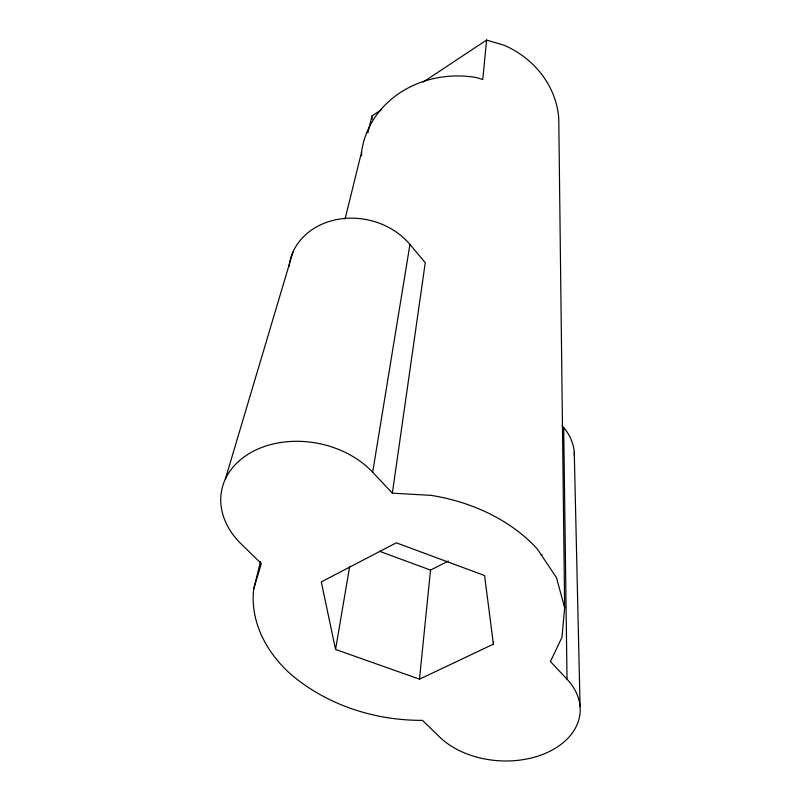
<?xml version="1.0" encoding="UTF-8"?>
<svg xmlns="http://www.w3.org/2000/svg" width="801" height="801" viewBox="0 0 801 801"><rect width="100%" height="100%" fill="white"/><g stroke="black" fill="none" stroke-linecap="round" stroke-linejoin="round"><path stroke-width="1.2" d="M493.396 644.174L484.575 575.539L396.315 542.838L321.301 581.886L335.559 649.451L419.484 679.168L493.396 644.174L493.506 641.691M423.058 82.133L486.607 40.05L504.42 45.367A93.967 85.537 6.6 0 1 558.758 118.398L564.655 607.739L561.982 637.286L550.437 661.546L567.028 679.218A78.027 53.817 3.6 0 1 547.053 752.62A78.027 53.817 3.6 0 1 439.469 736.89L422.497 720.369C374.127 720.55 325.506 704.74 288.921 672.59A156.405 113.321 6.6 0 1 253.637 589.316L260.535 561.381M486.607 40.05L482.763 79.479L475.934 77.457A99.454 88.901 6.6 0 0 361.561 152.11L345.081 218.903M419.484 679.168L430.517 570.082L448.29 561.08M564.655 607.739L556.465 577.671L537.521 549.276A156.405 113.321 6.6 0 0 430.988 495.348L392.36 493.176L425.261 262.678L409.952 244.455A67.905 57.342 12.4 0 0 337.662 219.384A67.905 57.342 12.4 0 0 289.011 266.613M392.36 493.176L372.675 472.22L409.952 244.455M335.559 649.451L349.707 566.287M367.859 132.886L372.014 115.945L381.386 109.727M225.311 479.198L292.936 252.095M253.637 589.316L261.306 563.564L241.311 544.099A85.627 64.661 11 0 1 251.844 452.034A85.627 64.661 11 0 1 372.675 472.22M541.226 555.213L542.107 554.783M379.414 551.248L430.517 570.082M562.132 425.661L563.704 427.534A63.029 49.512 2.8 0 1 574.387 455.809M574.267 452.265L580.074 706.412M563.704 427.534L567.028 679.218M361.561 152.11L361.611 155.855M372.014 115.945L372.034 119.439"/></g></svg>
